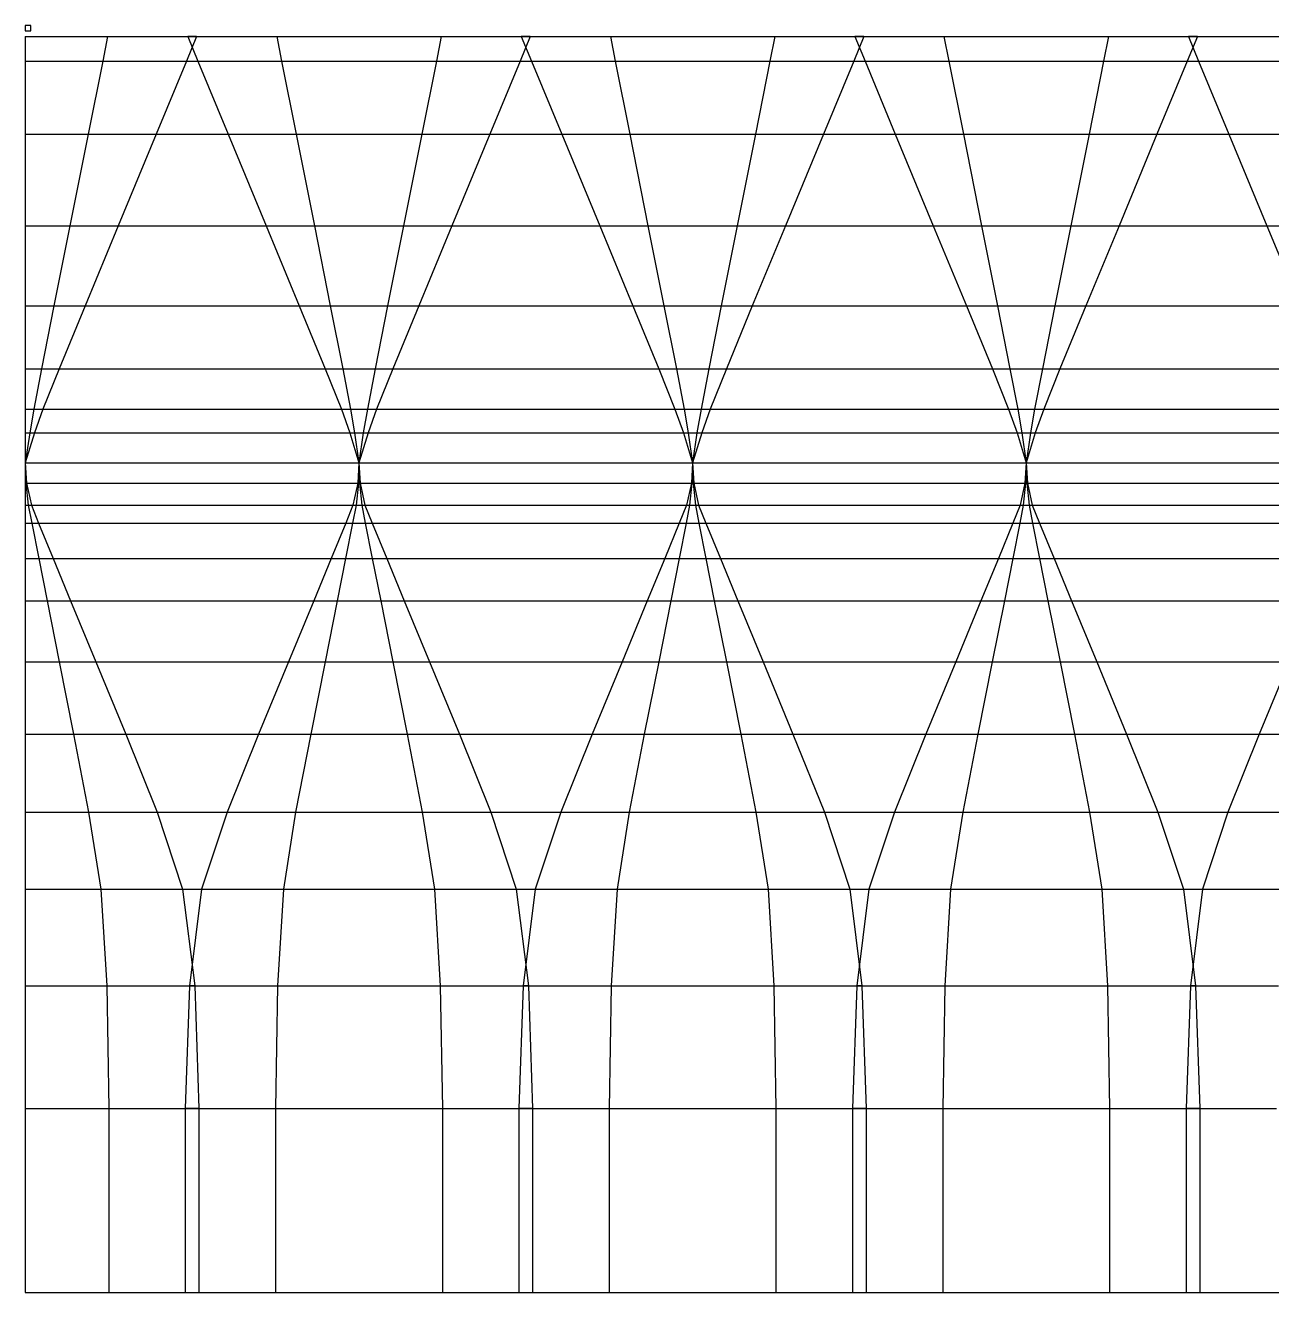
# Model space of a CAD drawing. Extents: x -586 to 4142, y -2224 to 20.
# Drawn here: x -586 to 1622, y -2224 to 20 of the extents above; entities that cross this region are included whole.
import ezdxf

# ---------------------------------------------------------------- set-up
doc = ezdxf.new("R2010")
doc.units = 0

msp = doc.modelspace()

# ---------------------------------------------------------------- linework, layer by layer
at = {"layer": 'CutLine', "color": 250, "linetype": 'CONTINUOUS'}
for p, q in [((-586.1, 0), (4141.5, 0)), ((-586.1, 0), (-586.1, -2223.8)), ((-586.1, -2223.8), (4141.5, -2223.8))]:
    msp.add_line(p, q, dxfattribs=at)
at = {"layer": 'MountainLine', "color": 1, "linetype": 'CONTINUOUS'}
for p, q in [((-586.1, 0), (-440.4, 0)), ((-586.1, 0), (-440.4, 0)), ((-440.4, 0), (-449, -43.2)), ((-440.4, 0), (-440.4, 0)), ((-440.4, 0), (-440.4, 0)), ((-282.8, 0), (-298.4, 0)), ((-282.8, 0), (-298.4, 0)), ((-140.8, 0), (-140.8, 0)), ((-140.8, 0), (-140.8, 0)), ((-140.8, 0), (4.9, 0)), ((-140.8, 0), (-132.2, -43.2)), ((-140.8, 0), (4.9, 0)), ((4.9, 0), (150.5, 0)), ((4.9, 0), (150.5, 0)), ((150.5, 0), (142, -43.2)), ((150.5, 0), (150.5, 0)), ((150.5, 0), (150.5, 0)), ((308.2, 0), (292.5, 0)), ((308.2, 0), (292.5, 0)), ((450.2, 0), (450.2, 0)), ((450.2, 0), (450.2, 0)), ((450.2, 0), (595.8, 0)), ((450.2, 0), (458.8, -43.2)), ((450.2, 0), (595.8, 0)), ((595.8, 0), (741.5, 0)), ((595.8, 0), (741.5, 0)), ((741.5, 0), (732.9, -43.2)), ((741.5, 0), (741.5, 0)), ((741.5, 0), (741.5, 0)), ((899.1, 0), (883.5, 0)), ((899.1, 0), (883.5, 0)), ((1041.1, 0), (1041.1, 0)), ((1041.1, 0), (1041.1, 0)), ((1041.1, 0), (1186.8, 0)), ((1041.1, 0), (1049.7, -43.2)), ((1041.1, 0), (1186.8, 0)), ((1186.8, 0), (1332.4, 0)), ((1186.8, 0), (1332.4, 0)), ((1332.4, 0), (1323.9, -43.2)), ((1332.4, 0), (1332.4, 0)), ((1332.4, 0), (1332.4, 0)), ((1490.1, 0), (1474.4, 0)), ((1490.1, 0), (1474.4, 0)), ((-586.1, -43.2), (-449, -43.2)), ((-449, -43.2), (-474.8, -172.8)), ((-300.6, -43.2), (-280.5, -43.2)), ((-132.2, -43.2), (-106.4, -172.8)), ((-132.2, -43.2), (4.9, -43.2)), ((4.9, -43.2), (142, -43.2)), ((142, -43.2), (116.2, -172.8)), ((290.3, -43.2), (310.4, -43.2)), ((458.8, -43.2), (484.5, -172.8)), ((458.8, -43.2), (595.8, -43.2)), ((595.8, -43.2), (732.9, -43.2)), ((732.9, -43.2), (707.1, -172.8)), ((881.3, -43.2), (901.4, -43.2)), ((1049.7, -43.2), (1075.5, -172.8)), ((1049.7, -43.2), (1186.8, -43.2)), ((1186.8, -43.2), (1323.9, -43.2)), ((1323.9, -43.2), (1298.1, -172.8)), ((1472.2, -43.2), (1492.3, -43.2)), ((-586.1, -172.8), (-474.8, -172.8)), ((-474.8, -172.8), (-507.1, -335.2)), ((-354.3, -172.8), (-226.9, -172.8)), ((-106.4, -172.8), (-74.1, -335.2)), ((-106.4, -172.8), (4.9, -172.8)), ((4.9, -172.8), (116.2, -172.8)), ((116.2, -172.8), (83.9, -335.2)), ((236.6, -172.8), (364.1, -172.8)), ((484.5, -172.8), (516.9, -335.2)), ((484.5, -172.8), (595.8, -172.8)), ((595.8, -172.8), (707.1, -172.8)), ((707.1, -172.8), (674.8, -335.2)), ((827.6, -172.8), (955, -172.8)), ((1075.5, -172.8), (1107.8, -335.2)), ((1075.5, -172.8), (1186.8, -172.8)), ((1186.8, -172.8), (1298.1, -172.8)), ((1298.1, -172.8), (1265.8, -335.2)), ((1418.5, -172.8), (1546, -172.8)), ((-586.1, -335.2), (-507.1, -335.2)), ((-507.1, -335.2), (-535.3, -476.9)), ((-421.6, -335.2), (-159.6, -335.2)), ((-74.1, -335.2), (-45.9, -476.9)), ((-74.1, -335.2), (4.9, -335.2)), ((4.9, -335.2), (83.9, -335.2)), ((83.9, -335.2), (55.7, -476.9)), ((169.4, -335.2), (431.4, -335.2)), ((516.9, -335.2), (545, -476.9)), ((516.9, -335.2), (595.8, -335.2)), ((595.8, -335.2), (674.8, -335.2)), ((674.8, -335.2), (646.6, -476.9)), ((760.3, -335.2), (1022.3, -335.2)), ((1107.8, -335.2), (1136, -476.9)), ((1107.8, -335.2), (1186.8, -335.2)), ((1186.8, -335.2), (1265.8, -335.2)), ((1265.8, -335.2), (1237.6, -476.9)), ((1351.3, -335.2), (1613.3, -335.2)), ((-586.1, -476.9), (-535.3, -476.9)), ((-535.3, -476.9), (-557.3, -588)), ((-480.3, -476.9), (-100.9, -476.9)), ((-45.9, -476.9), (-23.9, -588)), ((-45.9, -476.9), (4.9, -476.9)), ((4.9, -476.9), (55.7, -476.9)), ((55.7, -476.9), (33.7, -588)), ((110.7, -476.9), (490.1, -476.9)), ((545, -476.9), (567.1, -588)), ((545, -476.9), (595.8, -476.9)), ((595.8, -476.9), (646.6, -476.9)), ((646.6, -476.9), (624.6, -588)), ((701.6, -476.9), (1081, -476.9)), ((1136, -476.9), (1158, -588)), ((1136, -476.9), (1186.8, -476.9)), ((1186.8, -476.9), (1237.6, -476.9)), ((1237.6, -476.9), (1215.6, -588)), ((1292.6, -476.9), (1672, -476.9)), ((-586.1, -588), (-557.3, -588)), ((-557.3, -588), (-571.1, -659.3)), ((-526.1, -588), (-55, -588)), ((-23.9, -588), (-10.1, -659.3)), ((-23.9, -588), (4.9, -588)), ((4.9, -588), (33.7, -588)), ((33.7, -588), (19.9, -659.3)), ((64.8, -588), (535.9, -588)), ((567.1, -588), (580.9, -659.3)), ((567.1, -588), (595.8, -588)), ((595.8, -588), (624.6, -588)), ((624.6, -588), (610.8, -659.3)), ((655.8, -588), (1126.9, -588)), ((1158, -588), (1171.8, -659.3)), ((1158, -588), (1186.8, -588)), ((1186.8, -588), (1215.6, -588)), ((1215.6, -588), (1201.8, -659.3)), ((1246.7, -588), (1717.8, -588)), ((-586.1, -659.3), (-571.1, -659.3)), ((-571.1, -659.3), (-578.3, -701.7)), ((-554.9, -659.3), (-26.3, -659.3)), ((-10.1, -659.3), (-2.9, -701.7)), ((-10.1, -659.3), (4.9, -659.3)), ((4.9, -659.3), (19.9, -659.3)), ((19.9, -659.3), (12.6, -701.7)), ((36.1, -659.3), (564.6, -659.3)), ((580.9, -659.3), (588.1, -701.7)), ((580.9, -659.3), (595.8, -659.3)), ((595.8, -659.3), (610.8, -659.3)), ((610.8, -659.3), (603.6, -701.7)), ((627, -659.3), (1155.6, -659.3)), ((1171.8, -659.3), (1179, -701.7)), ((1171.8, -659.3), (1186.8, -659.3)), ((1186.8, -659.3), (1201.8, -659.3)), ((1201.8, -659.3), (1194.5, -701.7)), ((1218, -659.3), (1746.5, -659.3)), ((-578.3, -701.7), (-586.1, -754.6)), ((-586.1, -701.7), (-578.3, -701.7)), ((-569.9, -701.7), (-11.3, -701.7)), ((-2.9, -701.7), (4.9, -754.6)), ((-2.9, -701.7), (4.9, -701.7)), ((12.6, -701.7), (4.9, -754.6)), ((4.9, -701.7), (12.6, -701.7)), ((21, -701.7), (579.7, -701.7)), ((588.1, -701.7), (595.8, -754.6)), ((588.1, -701.7), (595.8, -701.7)), ((603.6, -701.7), (595.8, -754.6)), ((595.8, -701.7), (603.6, -701.7)), ((612, -701.7), (1170.6, -701.7)), ((1179, -701.7), (1186.8, -754.6)), ((1179, -701.7), (1186.8, -701.7)), ((1194.5, -701.7), (1186.8, -754.6)), ((1186.8, -701.7), (1194.5, -701.7)), ((1202.9, -701.7), (1761.6, -701.7)), ((-586.1, -754.6), (-585, -790.3)), ((4.9, -754.6), (3.9, -790.3)), ((4.9, -754.6), (5.9, -790.3)), ((595.8, -754.6), (594.8, -790.3)), ((595.8, -754.6), (596.9, -790.3)), ((1186.8, -754.6), (1185.8, -790.3)), ((1186.8, -754.6), (1187.8, -790.3)), ((-586.1, -790.3), (-585, -790.3)), ((-585, -790.3), (-580.9, -829.6)), ((-583.9, -790.3), (2.8, -790.3)), ((3.9, -790.3), (-0.2, -829.6)), ((3.9, -790.3), (4.9, -790.3)), ((4.9, -790.3), (5.9, -790.3)), ((5.9, -790.3), (10, -829.6)), ((7, -790.3), (593.7, -790.3)), ((594.8, -790.3), (590.7, -829.6)), ((594.8, -790.3), (595.8, -790.3)), ((595.8, -790.3), (596.9, -790.3)), ((596.9, -790.3), (601, -829.6)), ((598, -790.3), (1184.7, -790.3)), ((1185.8, -790.3), (1181.7, -829.6)), ((1185.8, -790.3), (1186.8, -790.3)), ((1186.8, -790.3), (1187.8, -790.3)), ((1187.8, -790.3), (1191.9, -829.6)), ((1188.9, -790.3), (1775.6, -790.3)), ((-586.1, -829.6), (-580.9, -829.6)), ((-580.9, -829.6), (-574.8, -861.5)), ((-575.4, -829.6), (-5.8, -829.6)), ((-0.2, -829.6), (-6.4, -861.5)), ((-0.2, -829.6), (4.9, -829.6)), ((4.9, -829.6), (10, -829.6)), ((10, -829.6), (16.2, -861.5)), ((15.6, -829.6), (585.2, -829.6)), ((590.7, -829.6), (584.6, -861.5)), ((590.7, -829.6), (595.8, -829.6)), ((595.8, -829.6), (601, -829.6)), ((601, -829.6), (607.1, -861.5)), ((606.5, -829.6), (1176.1, -829.6)), ((1181.7, -829.6), (1175.5, -861.5)), ((1181.7, -829.6), (1186.8, -829.6)), ((1186.8, -829.6), (1191.9, -829.6)), ((1191.9, -829.6), (1198.1, -861.5)), ((1197.5, -829.6), (1767.1, -829.6)), ((-586.1, -861.5), (-574.8, -861.5)), ((-574.8, -861.5), (-562.4, -923.7)), ((-562.6, -861.5), (-18.6, -861.5)), ((-6.4, -861.5), (-18.8, -923.7)), ((-6.4, -861.5), (4.9, -861.5)), ((4.9, -861.5), (16.2, -861.5)), ((16.2, -861.5), (28.5, -923.7)), ((28.4, -861.5), (572.3, -861.5)), ((584.6, -861.5), (572.2, -923.7)), ((584.6, -861.5), (595.8, -861.5)), ((595.8, -861.5), (607.1, -861.5)), ((607.1, -861.5), (619.5, -923.7)), ((619.3, -861.5), (1163.3, -861.5)), ((1175.5, -861.5), (1163.1, -923.7)), ((1175.5, -861.5), (1186.8, -861.5)), ((1186.8, -861.5), (1198.1, -861.5)), ((1198.1, -861.5), (1210.4, -923.7)), ((1210.3, -861.5), (1754.2, -861.5)), ((-562.4, -923.7), (-547.6, -998.9)), ((-562.4, -923.7), (-536.8, -923.7)), ((-44.4, -923.7), (-18.8, -923.7)), ((-18.8, -923.7), (-33.6, -998.9)), ((28.5, -923.7), (43.4, -998.9)), ((28.5, -923.7), (54.1, -923.7)), ((546.6, -923.7), (572.2, -923.7)), ((572.2, -923.7), (557.3, -998.9)), ((619.5, -923.7), (634.3, -998.9)), ((619.5, -923.7), (645.1, -923.7)), ((1137.5, -923.7), (1163.1, -923.7)), ((1163.1, -923.7), (1148.3, -998.9)), ((1210.4, -923.7), (1225.3, -998.9)), ((1210.4, -923.7), (1236.1, -923.7)), ((-586.1, -998.9), (-547.6, -998.9)), ((-547.6, -998.9), (-526.1, -1106.9)), ((-505.9, -998.9), (-75.3, -998.9)), ((-33.6, -998.9), (-55.1, -1106.9)), ((-33.6, -998.9), (4.9, -998.9)), ((4.9, -998.9), (43.4, -998.9)), ((43.4, -998.9), (64.9, -1106.9)), ((85.1, -998.9), (515.7, -998.9)), ((557.3, -998.9), (535.9, -1106.9)), ((557.3, -998.9), (595.8, -998.9)), ((595.8, -998.9), (634.3, -998.9)), ((634.3, -998.9), (655.8, -1106.9)), ((676, -998.9), (1106.6, -998.9)), ((1148.3, -998.9), (1126.8, -1106.9)), ((1148.3, -998.9), (1186.8, -998.9)), ((1186.8, -998.9), (1225.3, -998.9)), ((1225.3, -998.9), (1246.8, -1106.9)), ((1267, -998.9), (1697.6, -998.9)), ((-526.1, -1106.9), (-500.6, -1235.1)), ((-526.1, -1106.9), (-461.2, -1106.9)), ((-120, -1106.9), (-55.1, -1106.9)), ((-55.1, -1106.9), (-80.5, -1235.1)), ((64.9, -1106.9), (90.3, -1235.1)), ((64.9, -1106.9), (129.8, -1106.9)), ((470.9, -1106.9), (535.9, -1106.9)), ((535.9, -1106.9), (510.4, -1235.1)), ((655.8, -1106.9), (681.3, -1235.1)), ((655.8, -1106.9), (720.7, -1106.9)), ((1061.9, -1106.9), (1126.8, -1106.9)), ((1126.8, -1106.9), (1101.4, -1235.1)), ((1246.8, -1106.9), (1272.2, -1235.1)), ((1246.8, -1106.9), (1311.7, -1106.9)), ((-500.6, -1235.1), (-473.9, -1372.9)), ((-500.6, -1235.1), (-408.2, -1235.1)), ((-173, -1235.1), (-80.5, -1235.1)), ((-80.5, -1235.1), (-107.3, -1372.9)), ((90.3, -1235.1), (117, -1372.9)), ((90.3, -1235.1), (182.8, -1235.1)), ((417.9, -1235.1), (510.4, -1235.1)), ((510.4, -1235.1), (483.7, -1372.9)), ((681.3, -1235.1), (708, -1372.9)), ((681.3, -1235.1), (773.7, -1235.1)), ((1008.9, -1235.1), (1101.4, -1235.1)), ((1101.4, -1235.1), (1074.6, -1372.9)), ((1272.2, -1235.1), (1298.9, -1372.9)), ((1272.2, -1235.1), (1364.7, -1235.1)), ((1599.8, -1235.1), (1692.3, -1235.1)), ((-473.9, -1372.9), (-452.2, -1509.3)), ((-473.9, -1372.9), (-352.5, -1372.9)), ((-228.6, -1372.9), (-107.3, -1372.9)), ((-107.3, -1372.9), (-128.9, -1509.3)), ((117, -1372.9), (138.7, -1509.3)), ((117, -1372.9), (238.4, -1372.9)), ((362.3, -1372.9), (483.7, -1372.9)), ((483.7, -1372.9), (462, -1509.3)), ((708, -1372.9), (729.7, -1509.3)), ((708, -1372.9), (829.4, -1372.9)), ((953.3, -1372.9), (1074.6, -1372.9)), ((1074.6, -1372.9), (1053, -1509.3)), ((1298.9, -1372.9), (1320.6, -1509.3)), ((1298.9, -1372.9), (1420.3, -1372.9)), ((1544.2, -1372.9), (1665.6, -1372.9)), ((-452.2, -1509.3), (-441.9, -1680.3)), ((-452.2, -1509.3), (-307.4, -1509.3)), ((-273.8, -1509.3), (-128.9, -1509.3)), ((-128.9, -1509.3), (-139.2, -1680.3)), ((138.7, -1509.3), (149, -1680.3)), ((138.7, -1509.3), (283.5, -1509.3)), ((317.2, -1509.3), (462, -1509.3)), ((462, -1509.3), (451.7, -1680.3)), ((729.7, -1509.3), (740, -1680.3)), ((729.7, -1509.3), (874.5, -1509.3)), ((908.1, -1509.3), (1053, -1509.3)), ((1053, -1509.3), (1042.7, -1680.3)), ((1320.6, -1509.3), (1330.9, -1680.3)), ((1320.6, -1509.3), (1465.4, -1509.3)), ((1499.1, -1509.3), (1643.9, -1509.3)), ((-441.9, -1680.3), (-438.4, -1897.5)), ((-441.9, -1680.3), (-286, -1680.3)), ((-295.2, -1680.3), (-139.2, -1680.3)), ((-139.2, -1680.3), (-142.8, -1897.5)), ((149, -1680.3), (152.6, -1897.5)), ((149, -1680.3), (305, -1680.3)), ((295.7, -1680.3), (451.7, -1680.3)), ((451.7, -1680.3), (448.1, -1897.5)), ((740, -1680.3), (743.5, -1897.5)), ((740, -1680.3), (895.9, -1680.3)), ((886.7, -1680.3), (1042.7, -1680.3)), ((1042.7, -1680.3), (1039.1, -1897.5)), ((1330.9, -1680.3), (1334.5, -1897.5)), ((1330.9, -1680.3), (1486.9, -1680.3)), ((1477.6, -1680.3), (1633.6, -1680.3)), ((-438.4, -1897.5), (-438.4, -2223.8)), ((-438.4, -1897.5), (-278.5, -1897.5)), ((-302.7, -1897.5), (-142.8, -1897.5)), ((-142.8, -1897.5), (-142.8, -2223.8)), ((152.6, -1897.5), (152.6, -2223.8)), ((152.6, -1897.5), (312.5, -1897.5)), ((288.3, -1897.5), (448.1, -1897.5)), ((448.1, -1897.5), (448.1, -2223.8)), ((743.5, -1897.5), (743.5, -2223.8)), ((743.5, -1897.5), (903.4, -1897.5)), ((879.2, -1897.5), (1039.1, -1897.5)), ((1039.1, -1897.5), (1039.1, -2223.8)), ((1334.5, -1897.5), (1334.5, -2223.8)), ((1334.5, -1897.5), (1494.4, -1897.5)), ((1470.2, -1897.5), (1630, -1897.5))]:
    msp.add_line(p, q, dxfattribs=at)
at = {"layer": 'reference 10mm', "color": 250, "linetype": 'CONTINUOUS'}
for p, q in [((-576.1, 20), (-586.1, 20)), ((-586.1, 20), (-586.1, 10)), ((-586.1, 10), (-576.1, 10)), ((-576.1, 10), (-576.1, 20))]:
    msp.add_line(p, q, dxfattribs=at)
at = {"layer": 'ValleyLine', "color": 5, "linetype": 'CONTINUOUS'}
for p, q in [((-440.4, 0), (-282.8, 0)), ((-440.4, 0), (-282.8, 0)), ((-282.8, 0), (-300.6, -43.2)), ((-298.4, 0), (-298.4, 0)), ((-298.4, 0), (-298.4, 0)), ((-298.4, 0), (-140.8, 0)), ((-298.4, 0), (-280.5, -43.2)), ((-298.4, 0), (-140.8, 0)), ((-282.8, 0), (-282.8, 0)), ((-282.8, 0), (-282.8, 0)), ((150.5, 0), (308.2, 0)), ((150.5, 0), (308.2, 0)), ((308.2, 0), (290.3, -43.2)), ((292.5, 0), (292.5, 0)), ((292.5, 0), (292.5, 0)), ((292.5, 0), (450.2, 0)), ((292.5, 0), (310.4, -43.2)), ((292.5, 0), (450.2, 0)), ((308.2, 0), (308.2, 0)), ((308.2, 0), (308.2, 0)), ((741.5, 0), (899.1, 0)), ((741.5, 0), (899.1, 0)), ((899.1, 0), (881.3, -43.2)), ((883.5, 0), (883.5, 0)), ((883.5, 0), (883.5, 0)), ((883.5, 0), (1041.1, 0)), ((883.5, 0), (901.4, -43.2)), ((883.5, 0), (1041.1, 0)), ((899.1, 0), (899.1, 0)), ((899.1, 0), (899.1, 0)), ((1332.4, 0), (1490.1, 0)), ((1332.4, 0), (1490.1, 0)), ((1490.1, 0), (1472.2, -43.2)), ((1474.4, 0), (1474.4, 0)), ((1474.4, 0), (1474.4, 0)), ((1474.4, 0), (1632.1, 0)), ((1474.4, 0), (1492.3, -43.2)), ((1474.4, 0), (1632.1, 0)), ((1490.1, 0), (1490.1, 0)), ((1490.1, 0), (1490.1, 0)), ((-449, -43.2), (-300.6, -43.2)), ((-300.6, -43.2), (-354.3, -172.8)), ((-280.5, -43.2), (-226.9, -172.8)), ((-280.5, -43.2), (-132.2, -43.2)), ((142, -43.2), (290.3, -43.2)), ((290.3, -43.2), (236.6, -172.8)), ((310.4, -43.2), (364.1, -172.8)), ((310.4, -43.2), (458.8, -43.2)), ((732.9, -43.2), (881.3, -43.2)), ((881.3, -43.2), (827.6, -172.8)), ((901.4, -43.2), (955, -172.8)), ((901.4, -43.2), (1049.7, -43.2)), ((1323.9, -43.2), (1472.2, -43.2)), ((1472.2, -43.2), (1418.5, -172.8)), ((1492.3, -43.2), (1546, -172.8)), ((1492.3, -43.2), (1640.7, -43.2)), ((-474.8, -172.8), (-354.3, -172.8)), ((-354.3, -172.8), (-421.6, -335.2)), ((-226.9, -172.8), (-159.6, -335.2)), ((-226.9, -172.8), (-106.4, -172.8)), ((116.2, -172.8), (236.6, -172.8)), ((236.6, -172.8), (169.4, -335.2)), ((364.1, -172.8), (431.4, -335.2)), ((364.1, -172.8), (484.5, -172.8)), ((707.1, -172.8), (827.6, -172.8)), ((827.6, -172.8), (760.3, -335.2)), ((955, -172.8), (1022.3, -335.2)), ((955, -172.8), (1075.5, -172.8)), ((1298.1, -172.8), (1418.5, -172.8)), ((1418.5, -172.8), (1351.3, -335.2)), ((1546, -172.8), (1613.3, -335.2)), ((1546, -172.8), (1666.5, -172.8)), ((-507.1, -335.2), (-421.6, -335.2)), ((-421.6, -335.2), (-480.3, -476.9)), ((-159.6, -335.2), (-100.9, -476.9)), ((-159.6, -335.2), (-74.1, -335.2)), ((83.9, -335.2), (169.4, -335.2)), ((169.4, -335.2), (110.7, -476.9)), ((431.4, -335.2), (490.1, -476.9)), ((431.4, -335.2), (516.9, -335.2)), ((674.8, -335.2), (760.3, -335.2)), ((760.3, -335.2), (701.6, -476.9)), ((1022.3, -335.2), (1081, -476.9)), ((1022.3, -335.2), (1107.8, -335.2)), ((1265.8, -335.2), (1351.3, -335.2)), ((1351.3, -335.2), (1292.6, -476.9)), ((1613.3, -335.2), (1672, -476.9)), ((1613.3, -335.2), (1698.8, -335.2)), ((-535.3, -476.9), (-480.3, -476.9)), ((-480.3, -476.9), (-526.1, -588)), ((-100.9, -476.9), (-55, -588)), ((-100.9, -476.9), (-45.9, -476.9)), ((55.7, -476.9), (110.7, -476.9)), ((110.7, -476.9), (64.8, -588)), ((490.1, -476.9), (535.9, -588)), ((490.1, -476.9), (545, -476.9)), ((646.6, -476.9), (701.6, -476.9)), ((701.6, -476.9), (655.8, -588)), ((1081, -476.9), (1126.9, -588)), ((1081, -476.9), (1136, -476.9)), ((1237.6, -476.9), (1292.6, -476.9)), ((1292.6, -476.9), (1246.7, -588)), ((-557.3, -588), (-526.1, -588)), ((-526.1, -588), (-554.9, -659.3)), ((-55, -588), (-26.3, -659.3)), ((-55, -588), (-23.9, -588)), ((33.7, -588), (64.8, -588)), ((64.8, -588), (36.1, -659.3)), ((535.9, -588), (564.6, -659.3)), ((535.9, -588), (567.1, -588)), ((624.6, -588), (655.8, -588)), ((655.8, -588), (627, -659.3)), ((1126.9, -588), (1155.6, -659.3)), ((1126.9, -588), (1158, -588)), ((1215.6, -588), (1246.7, -588)), ((1246.7, -588), (1218, -659.3)), ((-571.1, -659.3), (-554.9, -659.3)), ((-554.9, -659.3), (-569.9, -701.7)), ((-26.3, -659.3), (-11.3, -701.7)), ((-26.3, -659.3), (-10.1, -659.3)), ((19.9, -659.3), (36.1, -659.3)), ((36.1, -659.3), (21, -701.7)), ((564.6, -659.3), (579.7, -701.7)), ((564.6, -659.3), (580.9, -659.3)), ((610.8, -659.3), (627, -659.3)), ((627, -659.3), (612, -701.7)), ((1155.6, -659.3), (1170.6, -701.7)), ((1155.6, -659.3), (1171.8, -659.3)), ((1201.8, -659.3), (1218, -659.3)), ((1218, -659.3), (1202.9, -701.7)), ((-569.9, -701.7), (-586.1, -754.6)), ((-578.3, -701.7), (-569.9, -701.7)), ((-11.3, -701.7), (4.9, -754.6)), ((-11.3, -701.7), (-2.9, -701.7)), ((21, -701.7), (4.9, -754.6)), ((12.6, -701.7), (21, -701.7)), ((579.7, -701.7), (595.8, -754.6)), ((579.7, -701.7), (588.1, -701.7)), ((612, -701.7), (595.8, -754.6)), ((603.6, -701.7), (612, -701.7)), ((1170.6, -701.7), (1186.8, -754.6)), ((1170.6, -701.7), (1179, -701.7)), ((1202.9, -701.7), (1186.8, -754.6)), ((1194.5, -701.7), (1202.9, -701.7)), ((-586.1, -754.6), (-583.9, -790.3)), ((-586.1, -754.6), (4.9, -754.6)), ((4.9, -754.6), (2.8, -790.3)), ((4.9, -754.6), (7, -790.3)), ((4.9, -754.6), (595.8, -754.6)), ((595.8, -754.6), (593.7, -790.3)), ((595.8, -754.6), (598, -790.3)), ((595.8, -754.6), (1186.8, -754.6)), ((1186.8, -754.6), (1184.7, -790.3)), ((1186.8, -754.6), (1188.9, -790.3)), ((1186.8, -754.6), (1777.7, -754.6)), ((-585, -790.3), (-583.9, -790.3)), ((-583.9, -790.3), (-575.4, -829.6)), ((2.8, -790.3), (-5.8, -829.6)), ((2.8, -790.3), (3.9, -790.3)), ((5.9, -790.3), (7, -790.3)), ((7, -790.3), (15.6, -829.6)), ((593.7, -790.3), (585.2, -829.6)), ((593.7, -790.3), (594.8, -790.3)), ((596.9, -790.3), (598, -790.3)), ((598, -790.3), (606.5, -829.6)), ((1184.7, -790.3), (1176.1, -829.6)), ((1184.7, -790.3), (1185.8, -790.3)), ((1187.8, -790.3), (1188.9, -790.3)), ((1188.9, -790.3), (1197.5, -829.6)), ((-580.9, -829.6), (-575.4, -829.6)), ((-575.4, -829.6), (-562.6, -861.5)), ((-5.8, -829.6), (-18.6, -861.5)), ((-5.8, -829.6), (-0.2, -829.6)), ((10, -829.6), (15.6, -829.6)), ((15.6, -829.6), (28.4, -861.5)), ((585.2, -829.6), (572.3, -861.5)), ((585.2, -829.6), (590.7, -829.6)), ((601, -829.6), (606.5, -829.6)), ((606.5, -829.6), (619.3, -861.5)), ((1176.1, -829.6), (1163.3, -861.5)), ((1176.1, -829.6), (1181.7, -829.6)), ((1191.9, -829.6), (1197.5, -829.6)), ((1197.5, -829.6), (1210.3, -861.5)), ((-574.8, -861.5), (-562.6, -861.5)), ((-562.6, -861.5), (-536.8, -923.7)), ((-18.6, -861.5), (-44.4, -923.7)), ((-18.6, -861.5), (-6.4, -861.5)), ((16.2, -861.5), (28.4, -861.5)), ((28.4, -861.5), (54.1, -923.7)), ((572.3, -861.5), (546.6, -923.7)), ((572.3, -861.5), (584.6, -861.5)), ((607.1, -861.5), (619.3, -861.5)), ((619.3, -861.5), (645.1, -923.7)), ((1163.3, -861.5), (1137.5, -923.7)), ((1163.3, -861.5), (1175.5, -861.5)), ((1198.1, -861.5), (1210.3, -861.5)), ((1210.3, -861.5), (1236.1, -923.7)), ((-586.1, -923.7), (-562.4, -923.7)), ((-536.8, -923.7), (-505.9, -998.9)), ((-536.8, -923.7), (-44.4, -923.7)), ((-44.4, -923.7), (-75.3, -998.9)), ((-18.8, -923.7), (4.9, -923.7)), ((4.9, -923.7), (28.5, -923.7)), ((54.1, -923.7), (85.1, -998.9)), ((54.1, -923.7), (546.6, -923.7)), ((546.6, -923.7), (515.7, -998.9)), ((572.2, -923.7), (595.8, -923.7)), ((595.8, -923.7), (619.5, -923.7)), ((645.1, -923.7), (676, -998.9)), ((645.1, -923.7), (1137.5, -923.7)), ((1137.5, -923.7), (1106.6, -998.9)), ((1163.1, -923.7), (1186.8, -923.7)), ((1186.8, -923.7), (1210.4, -923.7)), ((1236.1, -923.7), (1267, -998.9)), ((1236.1, -923.7), (1728.5, -923.7)), ((-547.6, -998.9), (-505.9, -998.9)), ((-505.9, -998.9), (-461.2, -1106.9)), ((-75.3, -998.9), (-120, -1106.9)), ((-75.3, -998.9), (-33.6, -998.9)), ((43.4, -998.9), (85.1, -998.9)), ((85.1, -998.9), (129.8, -1106.9)), ((515.7, -998.9), (470.9, -1106.9)), ((515.7, -998.9), (557.3, -998.9)), ((634.3, -998.9), (676, -998.9)), ((676, -998.9), (720.7, -1106.9)), ((1106.6, -998.9), (1061.9, -1106.9)), ((1106.6, -998.9), (1148.3, -998.9)), ((1225.3, -998.9), (1267, -998.9)), ((1267, -998.9), (1311.7, -1106.9)), ((-586.1, -1106.9), (-526.1, -1106.9)), ((-461.2, -1106.9), (-408.2, -1235.1)), ((-461.2, -1106.9), (-120, -1106.9)), ((-120, -1106.9), (-173, -1235.1)), ((-55.1, -1106.9), (4.9, -1106.9)), ((4.9, -1106.9), (64.9, -1106.9)), ((129.8, -1106.9), (182.8, -1235.1)), ((129.8, -1106.9), (470.9, -1106.9)), ((470.9, -1106.9), (417.9, -1235.1)), ((535.9, -1106.9), (595.8, -1106.9)), ((595.8, -1106.9), (655.8, -1106.9)), ((720.7, -1106.9), (773.7, -1235.1)), ((720.7, -1106.9), (1061.9, -1106.9)), ((1061.9, -1106.9), (1008.9, -1235.1)), ((1126.8, -1106.9), (1186.8, -1106.9)), ((1186.8, -1106.9), (1246.8, -1106.9)), ((1311.7, -1106.9), (1364.7, -1235.1)), ((1311.7, -1106.9), (1652.8, -1106.9)), ((1652.8, -1106.9), (1599.8, -1235.1)), ((-586.1, -1235.1), (-500.6, -1235.1)), ((-408.2, -1235.1), (-352.5, -1372.9)), ((-408.2, -1235.1), (-173, -1235.1)), ((-173, -1235.1), (-228.6, -1372.9)), ((-80.5, -1235.1), (4.9, -1235.1)), ((4.9, -1235.1), (90.3, -1235.1)), ((182.8, -1235.1), (238.4, -1372.9)), ((182.8, -1235.1), (417.9, -1235.1)), ((417.9, -1235.1), (362.3, -1372.9)), ((510.4, -1235.1), (595.8, -1235.1)), ((595.8, -1235.1), (681.3, -1235.1)), ((773.7, -1235.1), (829.4, -1372.9)), ((773.7, -1235.1), (1008.9, -1235.1)), ((1008.9, -1235.1), (953.3, -1372.9)), ((1101.4, -1235.1), (1186.8, -1235.1)), ((1186.8, -1235.1), (1272.2, -1235.1)), ((1364.7, -1235.1), (1420.3, -1372.9)), ((1364.7, -1235.1), (1599.8, -1235.1)), ((1599.8, -1235.1), (1544.2, -1372.9)), ((-586.1, -1372.9), (-473.9, -1372.9)), ((-352.5, -1372.9), (-307.4, -1509.3)), ((-352.5, -1372.9), (-228.6, -1372.9)), ((-228.6, -1372.9), (-273.8, -1509.3)), ((-107.3, -1372.9), (4.9, -1372.9)), ((4.9, -1372.9), (117, -1372.9)), ((238.4, -1372.9), (283.5, -1509.3)), ((238.4, -1372.9), (362.3, -1372.9)), ((362.3, -1372.9), (317.2, -1509.3)), ((483.7, -1372.9), (595.8, -1372.9)), ((595.8, -1372.9), (708, -1372.9)), ((829.4, -1372.9), (874.5, -1509.3)), ((829.4, -1372.9), (953.3, -1372.9)), ((953.3, -1372.9), (908.1, -1509.3)), ((1074.6, -1372.9), (1186.8, -1372.9)), ((1186.8, -1372.9), (1298.9, -1372.9)), ((1420.3, -1372.9), (1465.4, -1509.3)), ((1420.3, -1372.9), (1544.2, -1372.9)), ((1544.2, -1372.9), (1499.1, -1509.3)), ((-586.1, -1509.3), (-452.2, -1509.3)), ((-307.4, -1509.3), (-286, -1680.3)), ((-307.4, -1509.3), (-273.8, -1509.3)), ((-273.8, -1509.3), (-295.2, -1680.3)), ((-128.9, -1509.3), (4.9, -1509.3)), ((4.9, -1509.3), (138.7, -1509.3)), ((283.5, -1509.3), (305, -1680.3)), ((283.5, -1509.3), (317.2, -1509.3)), ((317.2, -1509.3), (295.7, -1680.3)), ((462, -1509.3), (595.8, -1509.3)), ((595.8, -1509.3), (729.7, -1509.3)), ((874.5, -1509.3), (895.9, -1680.3)), ((874.5, -1509.3), (908.1, -1509.3)), ((908.1, -1509.3), (886.7, -1680.3)), ((1053, -1509.3), (1186.8, -1509.3)), ((1186.8, -1509.3), (1320.6, -1509.3)), ((1465.4, -1509.3), (1486.9, -1680.3)), ((1465.4, -1509.3), (1499.1, -1509.3)), ((1499.1, -1509.3), (1477.6, -1680.3)), ((-586.1, -1680.3), (-441.9, -1680.3)), ((-295.2, -1680.3), (-302.7, -1897.5)), ((-286, -1680.3), (-295.2, -1680.3)), ((-286, -1680.3), (-278.5, -1897.5)), ((-139.2, -1680.3), (4.9, -1680.3)), ((4.9, -1680.3), (149, -1680.3)), ((295.7, -1680.3), (288.3, -1897.5)), ((305, -1680.3), (295.7, -1680.3)), ((305, -1680.3), (312.5, -1897.5)), ((451.7, -1680.3), (595.8, -1680.3)), ((595.8, -1680.3), (740, -1680.3)), ((886.7, -1680.3), (879.2, -1897.5)), ((895.9, -1680.3), (886.7, -1680.3)), ((895.9, -1680.3), (903.4, -1897.5)), ((1042.7, -1680.3), (1186.8, -1680.3)), ((1186.8, -1680.3), (1330.9, -1680.3)), ((1477.6, -1680.3), (1470.2, -1897.5)), ((1486.9, -1680.3), (1477.6, -1680.3)), ((1486.9, -1680.3), (1494.4, -1897.5)), ((-586.1, -1897.5), (-438.4, -1897.5)), ((-302.7, -1897.5), (-302.7, -2223.8)), ((-278.5, -1897.5), (-302.7, -1897.5)), ((-278.5, -1897.5), (-278.5, -2223.8)), ((-142.8, -1897.5), (4.9, -1897.5)), ((4.9, -1897.5), (152.6, -1897.5)), ((288.3, -1897.5), (288.3, -2223.8)), ((312.5, -1897.5), (288.3, -1897.5)), ((312.5, -1897.5), (312.5, -2223.8)), ((448.1, -1897.5), (595.8, -1897.5)), ((595.8, -1897.5), (743.5, -1897.5)), ((879.2, -1897.5), (879.2, -2223.8)), ((903.4, -1897.5), (879.2, -1897.5)), ((903.4, -1897.5), (903.4, -2223.8)), ((1039.1, -1897.5), (1186.8, -1897.5)), ((1186.8, -1897.5), (1334.5, -1897.5)), ((1470.2, -1897.5), (1470.2, -2223.8)), ((1494.4, -1897.5), (1470.2, -1897.5)), ((1494.4, -1897.5), (1494.4, -2223.8))]:
    msp.add_line(p, q, dxfattribs=at)

doc.saveas('drawing.dxf')
